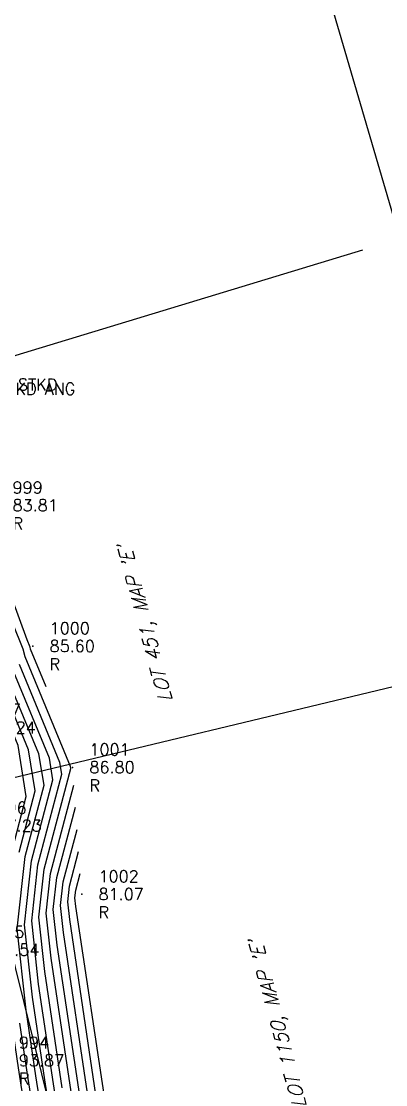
# Model space of a CAD drawing. Header units: feet. Extents: x 1023941 to 1026768, y 90264 to 94497.
# Drawn here: x 1026189.2 to 1026263.6, y 92311.6 to 92528.7 of the extents above; entities that cross this region are included whole.
import ezdxf

# ---------------------------------------------------------------- set-up
doc = ezdxf.new("R2010")
doc.units = ezdxf.units.FT
doc.header["$MEASUREMENT"] = 0
for name, color, linetype in [('DESC', 2, 'Continuous'), ('E1ABL', 4, 'Continuous'), ('E2BDL', 5, 'Continuous'), ('E6ABT-L', 4, 'Continuous'), ('E6TOS', 9, 'Continuous'), ('E6TOS-R', 9, 'Continuous'), ('E7EPL', 10, 'Continuous'), ('ELEV', 9, 'Continuous'), ('F1-E1COL', 11, 'Continuous'), ('F1-E6COL', 9, 'Continuous'), ('PNTS', 2, 'Continuous')]:
    doc.layers.add(name, color=color, linetype=linetype)
doc.styles.add('80SL', font='simplex.shx', dxfattribs={"oblique": 22, "height": 2.8})
doc.styles.add('S6', font='SIMPLEX', dxfattribs={"height": 0.083333})

# ---------------------------------------------------------------- blocks, each defined once
blk = doc.blocks.new('*U247')
at = {"layer": 'F1-E6COL', "elevation": 92, "flags": 128}
blk.add_lwpolyline([(1026191.06, 92299.21), (1026188.6, 92315.01), (1026187.63, 92321.49), (1026185.39, 92341.87), (1026187.42, 92359.93), (1026190.18, 92370.43), (1026188.51, 92380.82), (1026184.25, 92391.09), (1026182.4, 92398.45), (1026173.04, 92422.15), (1026172.58, 92423.39), (1026168.08, 92434.31), (1026166.36, 92440.65), (1026165.78, 92441.65), (1026161.98, 92445.35), (1026146.76, 92442.78), (1026133.78, 92439.12), (1026117.24, 92438.86), (1026116.39, 92439.11), (1026115.97, 92438.92), (1026107.04, 92435.1), (1026098.35, 92433.79), (1026097.27, 92415.16), (1026097.53, 92404.14)], dxfattribs=at)
blk = doc.blocks.new('*U226')
at = {"layer": 'F1-E6COL', "elevation": 87, "flags": 128}
blk.add_lwpolyline([(1026197.53, 92310.94), (1026193.97, 92334.74), (1026192.76, 92345.8), (1026193.86, 92355.6), (1026199.26, 92376.13), (1026199.2, 92376.53), (1026189.93, 92398.92), (1026189.52, 92400.53), (1026187.47, 92405.71), (1026179.52, 92427.33), (1026177.77, 92431.58), (1026172.14, 92452.25), (1026170.27, 92455.5), (1026169.7, 92456.05), (1026165.38, 92457.12)], dxfattribs=at)
blk = doc.blocks.new('*U220')
at = {"layer": 'F1-E6COL', "elevation": 88, "flags": 128}
blk.add_lwpolyline([(1026197.27, 92301.94), (1026195.74, 92311.75), (1026192.7, 92332.09), (1026191.29, 92345.02), (1026192.57, 92356.47), (1026197.45, 92374.99), (1026197.06, 92377.39), (1026188.79, 92397.35)], dxfattribs=at)
blk = doc.blocks.new('*U212')
at = {"layer": 'F1-E6COL', "elevation": 89, "flags": 128}
blk.add_lwpolyline([(1026195.72, 92301.26), (1026193.96, 92312.57), (1026191.43, 92329.44), (1026189.81, 92344.23), (1026191.28, 92357.33), (1026195.63, 92373.85), (1026194.92, 92378.25), (1026187.66, 92395.78)], dxfattribs=at)
blk = doc.blocks.new('*U206')
at = {"layer": 'F1-E1COL', "elevation": 90, "flags": 128}
blk.add_lwpolyline([(1026194.17, 92300.58), (1026192.17, 92313.38), (1026190.16, 92326.79), (1026188.34, 92343.44), (1026189.99, 92358.2), (1026193.82, 92372.71), (1026192.78, 92379.11), (1026186.52, 92394.22), (1026185.25, 92399.28), (1026178.81, 92415.58), (1026175.36, 92424.97), (1026171.96, 92433.22), (1026168.67, 92445.29), (1026167.58, 92447.19), (1026164.44, 92450.24), (1026162.1, 92450.82), (1026159.29, 92451.76), (1026154.29, 92453.61), (1026132.23, 92449.51), (1026131.34, 92449.36), (1026130.82, 92449.21), (1026130.07, 92449.2), (1026122.18, 92449.54)], dxfattribs=at)
blk = doc.blocks.new('*U201')
at = {"layer": 'F1-E6COL', "elevation": 91, "flags": 128}
for points in [[(1026192.61, 92299.89), (1026190.38, 92314.19), (1026188.89, 92324.14)], [(1026188.71, 92359.06), (1026192, 92371.57), (1026190.65, 92379.96), (1026185.39, 92392.65)]]:
    blk.add_lwpolyline(points, dxfattribs=at)
blk = doc.blocks.new('*U180')
at = {"layer": 'F1-E6COL', "elevation": 82, "flags": 128}
blk.add_lwpolyline([(1026207.14, 92302.19), (1026206.86, 92305.23), (1026206.6, 92306.05), (1026206.47, 92306.88), (1026200.32, 92348), (1026200.13, 92349.74), (1026200.3, 92351.28), (1026201.2, 92354.68)], dxfattribs=at)
blk = doc.blocks.new('*U171')
at = {"layer": 'F1-E6COL', "elevation": 83, "flags": 128}
blk.add_lwpolyline([(1026206.56, 92294.57), (1026205.77, 92303.08), (1026205.04, 92305.36), (1026204.68, 92307.69), (1026199.05, 92345.35), (1026198.65, 92348.95), (1026199.01, 92352.14), (1026200.87, 92359.2)], dxfattribs=at)
blk = doc.blocks.new('*U162')
at = {"layer": 'F1-E6COL', "elevation": 84, "flags": 128}
blk.add_lwpolyline([(1026205.97, 92286.95), (1026204.68, 92300.93), (1026203.49, 92304.68), (1026202.89, 92308.5), (1026197.78, 92342.7), (1026197.18, 92348.16), (1026197.72, 92353.01), (1026200.55, 92363.72)], dxfattribs=at)
blk = doc.blocks.new('*U151')
at = {"layer": 'F1-E1COL', "elevation": 85, "flags": 128}
blk.add_lwpolyline([(1026205.39, 92279.32), (1026203.6, 92298.78), (1026201.94, 92303.99), (1026201.11, 92309.32), (1026196.51, 92340.05), (1026195.71, 92347.38), (1026196.44, 92353.87), (1026200.22, 92368.24)], dxfattribs=at)
blk = doc.blocks.new('*U146')
at = {"layer": 'F1-E6COL', "elevation": 86, "flags": 128}
blk.add_lwpolyline([(1026194.24, 92392.82), (1026191.06, 92400.48), (1026190.95, 92400.94), (1026190.36, 92402.42), (1026180.91, 92428.12), (1026179.71, 92431.04), (1026173.3, 92454.57), (1026171.62, 92457.49)], dxfattribs=at)
blk = doc.blocks.new('*U145')
at = {"layer": 'F1-E6COL', "elevation": 86, "flags": 128}
blk.add_lwpolyline([(1026199.32, 92310.13), (1026195.24, 92337.4), (1026194.23, 92346.59), (1026195.15, 92354.74), (1026199.9, 92372.76)], dxfattribs=at)
blk = doc.blocks.new('POINT')
blk.add_point((0, 0))
at = {"layer": 'DESC', "style": 'S6'}
blk.add_attdef('DESC', (0.1191, -0.1698), '', height=0.0833, dxfattribs=at)
at = {"layer": 'ELEV', "style": 'S6'}
blk.add_attdef('ELEV', (0.1191, -0.0403), '', height=0.0833, dxfattribs=at)
at = {"layer": 'PNTS', "style": 'S6'}
blk.add_attdef('POINT', (0.1191, 0.0855), '', height=0.0833, dxfattribs=at)

msp = doc.modelspace()

# ---------------------------------------------------------------- linework, layer by layer
at = {"layer": 'E1ABL'}
for p, q in [((1026169.31256, 92454.83021), (1026258.88664, 92481.99919)), ((1026185.66846, 92373.82086), (1026276.1491, 92395.52143))]:
    msp.add_line(p, q, dxfattribs=at)
at = {"layer": 'E2BDL'}
msp.add_line((1026128.38547, 92575.43358), (1026261.97805, 92036.80335), dxfattribs=at)
at = {"layer": 'E7EPL'}
msp.add_lwpolyline([(1026232.56456, 92620.43902), (1026247.76726, 92547.94775), (1026272.47015, 92463.59798)], dxfattribs=at)

# ---------------------------------------------------------------- block references
at = {"layer": 'E6TOS', "xscale": 28.80000000004657, "yscale": 28.80000000000291, "zscale": 28.79999999999999}
for p, values in [((1026170.85973, 92457.33148), {'ELEV': '86.34', 'POINT': '981', 'DESC': 'FNC5 STKD ANG'}), ((1026175.11, 92458.20425), {'ELEV': '84.44', 'POINT': '982', 'DESC': 'FNC5 STKD'})]:
    msp.add_blockref('POINT', p, dxfattribs=at).add_auto_attribs(values)
at = {"layer": 'E6TOS-R', "xscale": 28.80000000004657, "yscale": 28.80000000000291, "zscale": 28.79999999999999}
for p, values in [((1026183.95482, 92429.83936), {'ELEV': '83.81', 'POINT': '999', 'DESC': 'R'}), ((1026191.51571, 92401.10764), {'ELEV': '85.60', 'POINT': '1000', 'DESC': 'R'}), ((1026179.44334, 92384.45191), {'ELEV': '96.24', 'POINT': '997', 'DESC': 'R'}), ((1026199.63645, 92376.35916), {'ELEV': '86.80', 'POINT': '1001', 'DESC': 'R'}), ((1026180.67465, 92364.45957), {'ELEV': '97.23', 'POINT': '996', 'DESC': 'R'}), ((1026201.50032, 92350.46912), {'ELEV': '81.07', 'POINT': '1002', 'DESC': 'R'}), ((1026180.17635, 92339.08595), {'ELEV': '95.54', 'POINT': '995', 'DESC': 'R'}), ((1026185.24901, 92316.52736), {'ELEV': '93.87', 'POINT': '994', 'DESC': 'R'})]:
    msp.add_blockref('POINT', p, dxfattribs=at).add_auto_attribs(values)
at = {"layer": 'F1-E1COL'}
for name in ['*U206', '*U151']:
    msp.add_blockref(name, (0, 0), dxfattribs=at)
at = {"layer": 'F1-E6COL'}
for name in ['*U220', '*U212', '*U146', '*U226', '*U201', '*U247', '*U145', '*U162', '*U171', '*U180']:
    msp.add_blockref(name, (0, 0), dxfattribs=at)

# ---------------------------------------------------------------- texts
at = {"layer": 'E6ABT-L', "style": '80SL', "oblique": 22}
for s, p in [("LOT 451, MAP 'E'", (1026220.08741, 92390.03313)), ("LOT 1150, MAP 'E'", (1026247.46903, 92307.13106))]:
    msp.add_text(s, height=2.8, rotation=105, dxfattribs=at).set_placement(p)

doc.saveas('drawing.dxf')
